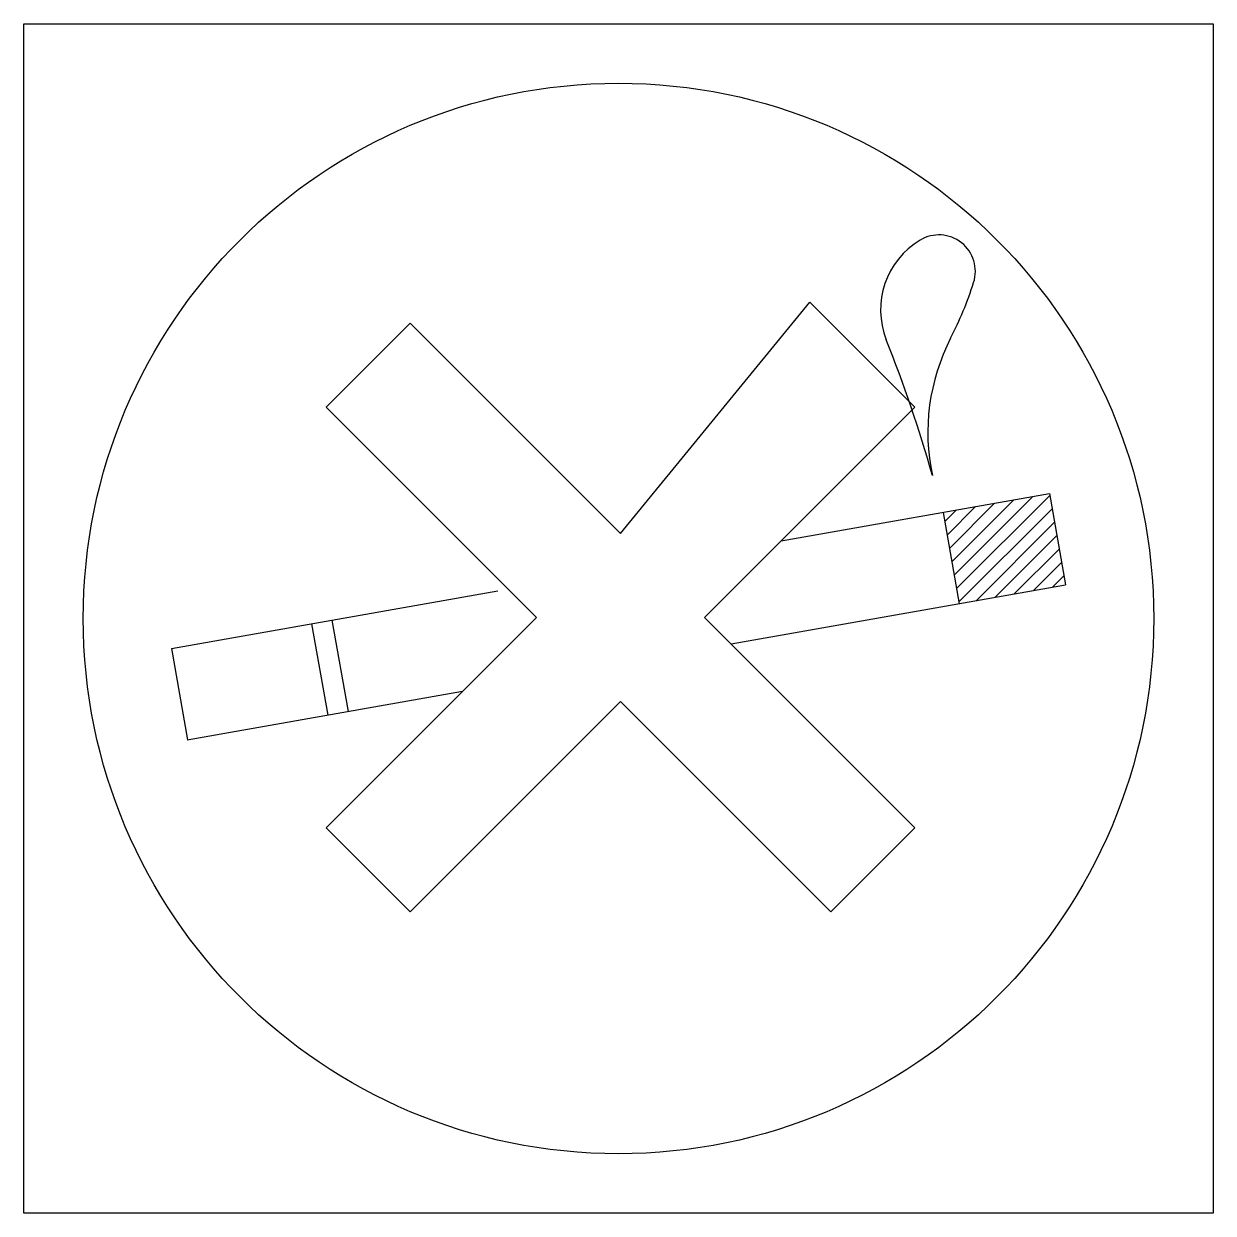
# Model space of a CAD drawing. Extents: x 0 to 40, y 0 to 40.
import ezdxf

# ---------------------------------------------------------------- set-up
doc = ezdxf.new("R2010")
doc.units = 0
doc.header["$LTSCALE"] = 25
doc.header["$MEASUREMENT"] = 0
doc.layers.get('0').update_dxf_attribs({"linetype": 'CONTINUOUS'})

msp = doc.modelspace()

# ---------------------------------------------------------------- linework, layer by layer
at = {"color": 0, "linetype": 'ByBlock'}
for p, q in [((25.471, 22.61), (34.491, 24.2)), ((31.289, 21.456), (33.935, 24.102)), ((31.369, 21.005), (34.502, 24.138)), ((34.491, 24.2), (35.034, 21.13)), ((30.97, 23.258), (31.36, 23.648)), ((31.05, 22.808), (32.004, 23.762)), ((31.13, 22.357), (32.648, 23.875)), ((31.209, 21.906), (33.292, 23.989)), ((31.448, 20.555), (34.581, 23.688)), ((30.915, 23.568), (31.459, 20.497)), ((32.023, 20.599), (34.661, 23.237)), ((32.667, 20.712), (34.741, 22.786)), ((33.311, 20.826), (34.821, 22.336)), ((33.954, 20.939), (34.9, 21.885)), ((34.598, 21.053), (34.98, 21.434)), ((4.965, 18.994), (15.94, 20.929)), ((23.786, 19.146), (35.034, 21.13)), ((9.678, 19.825), (10.22, 16.754)), ((10.365, 19.946), (10.906, 16.875)), ((4.965, 18.994), (5.507, 15.923)), ((5.49, 15.92), (14.759, 17.555))]:
    msp.add_line(p, q, dxfattribs=at)
for points in [[(0, 0), (0, 40), (40, 40), (40, 0)], [(10.169, 12.964), (17.24, 20.035), (10.169, 27.106), (12.997, 29.935), (20.068, 22.864), (26.432, 30.642), (29.968, 27.106), (22.897, 20.035), (29.968, 12.964), (27.139, 10.136), (20.068, 17.207), (12.997, 10.136)]]:
    msp.add_lwpolyline(points, close=True, dxfattribs=at)
msp.add_circle((20, 20), 18, dxfattribs=at)
for centre, radius, start, end in [((30.774, 31.674), 1.227, 342.2963, 120.8686), ((31.547, 30.382), 2.732, 120.8686, 201.599), ((20.231, 35.039), 12.295, 332.8238, 342.2963), ((-16.053, 11.537), 48.462, 15.8947, 21.599), ((37.336, 26.257), 6.933, 152.8238, 192.0593)]:
    msp.add_arc(centre, radius, start, end, dxfattribs=at)

doc.saveas('drawing.dxf')
